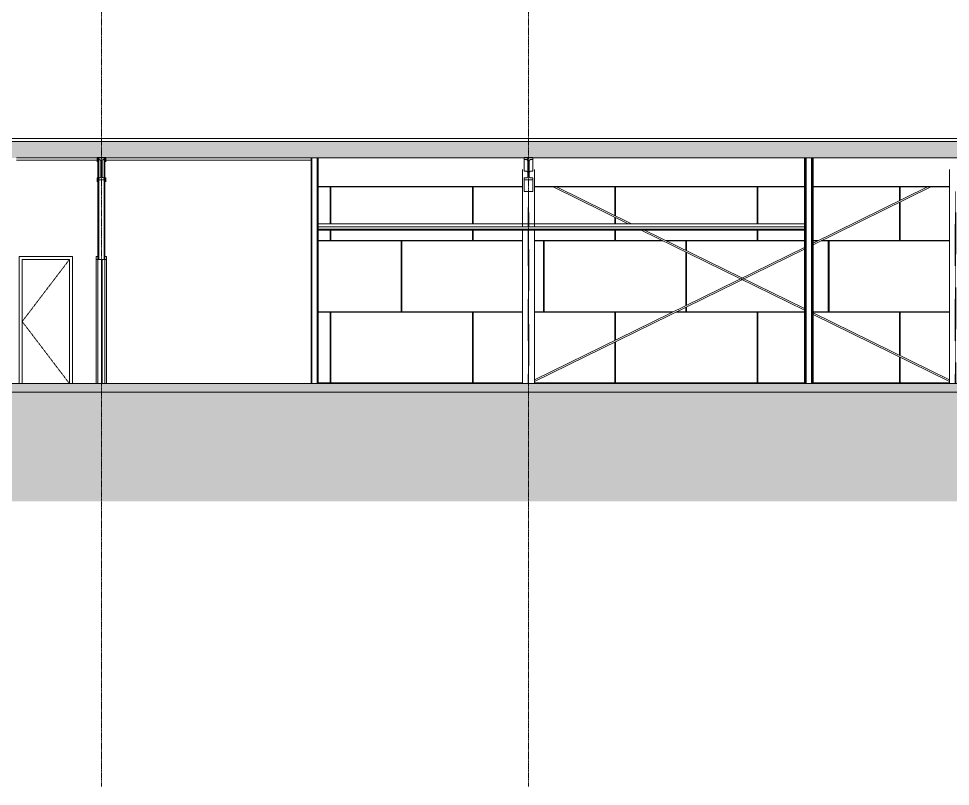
# Model space of a CAD drawing. Header units: inches. Extents: x -23565 to -21, y -324 to 853.
# Drawn here: x -17719 to -17087, y -273 to 247 of the extents above; entities that cross this region are included whole.
import ezdxf

# ---------------------------------------------------------------- set-up
doc = ezdxf.new("R2010")
doc.units = ezdxf.units.IN
doc.header["$MEASUREMENT"] = 0
for name, pattern in [('Dash 1_16_', [0.125, 0.0625, -0.0625]), ('Grid Line 1_2_', [0.875, 0.5, -0.125, 0.125, -0.125]), ('Hidden 1_8_', [0.1875, 0.125, -0.0625])]:
    doc.linetypes.add(name, pattern=pattern)
for name, color, linetype, lineweight in [('A-CLNG', 13, 'Continuous', 13), ('A-CLNG-PATT', 13, 'Continuous', 25), ('A-DOOR', 31, 'Continuous', 13), ('A-DOOR-FRAM', 31, 'Continuous', 9), ('A-FLOR', 192, 'Continuous', 13), ('A-FLOR-LEVL', 51, 'Continuous', 9), ('A-FLOR-PATT', 8, 'Continuous', 25), ('A-ROOF', 132, 'Continuous', 13), ('A-WALL', 113, 'Continuous', 13), ('A-WALL-PATT', 111, 'Continuous', 25), ('C-TOPO', 7, 'Continuous', 13), ('I-WALL', 2, 'Continuous', 13), ('S-BEAM', 12, 'Continuous', 13), ('S-COLS', 52, 'Continuous', 13), ('S-GRID', 1, 'Continuous', 9)]:
    doc.layers.add(name, color=color, linetype=linetype, lineweight=lineweight)
pattern_1 = [(0, (-33539.073, 67.247), (61.44, 15.36), [2.534, -43.546, 2.534, -43.546, -245.76]), (0, (-33539.073, 67.247), (61.44, 15.36), [-92.16, 2.534, -89.626, 2.534, -43.546, -107.52]), (0, (-33539.073, 67.247), (61.44, 15.36), [-230.4, 2.534, -28.186, 2.534, -74.266]), (120, (-33516.033, 74.927), (-44.02215, 45.528601), [2.534, -43.546, 2.534, -43.546, -245.76]), (120, (-33516.033, 74.927), (-44.02215, 45.528601), [-92.16, 2.534, -89.626, 2.534, -43.546, -107.52]), (120, (-33516.033, 74.927), (-44.02215, 45.528601), [-230.4, 2.534, -28.186, 2.534, -74.266]), (240, (-33508.353, 105.647), (-17.41785, -60.888601), [2.534, -43.546, 2.534, -43.546, -245.76]), (240, (-33508.353, 105.647), (-17.41785, -60.888601), [-92.16, 2.534, -89.626, 2.534, -43.546, -107.52]), (240, (-33508.353, 105.647), (-17.41785, -60.888601), [-230.4, 2.534, -28.186, 2.534, -74.266])]

# ---------------------------------------------------------------- blocks, each defined once
blk = doc.blocks.new('Struct_Xcel_Sports Complex_rvt-2-Building Section - East_West looking South _ Fitness Center')
at = {"layer": 'A-FLOR-PATT', "lineweight": 9}
h = blk.add_hatch(dxfattribs=at)
h.set_pattern_fill('FP_37', color=256, style=0, pattern_type=2)
h.set_pattern_definition([(50, (-33539.073, 67.247), (55.0854, -4.81984), [5.76, -63.36]), (355, (-33539.073, 67.247), (-10.6557, 57.76853), [4.608, -50.688]), (100.451, (-33534.483, 66.846), (44.42947, 52.94866), [4.895, -53.848]), (46.184, (-33539.07, 82.61), (81.96444, -12.71212), [8.64, -95.04]), (96.636, (-33532.24, 81.55), (71.7815, 74.8124), [7.343, -80.772]), (351.184, (-33539.07, 82.61), (71.78195, 74.81243), [6.912, -76.032]), (21, (-33531.393, 78.767), (45.84207, -30.92146), [5.76, -63.36]), (326, (-33531.393, 78.767), (18.68706, 55.69148), [4.608, -50.688]), (71.451, (-33527.573, 76.19), (64.5289, 24.7701), [4.895, -53.848]), (37.5, (-33539.073, 67.247), (0.933895, 25.566816), [2.534, -47.539, 2.534, -48.922, -50.88]), (37.5, (-33539.073, 67.247), (0.933895, 25.566816), [-101.53, 2.534, -48.346]), (7.5, (-33539.073, 67.247), (20.20404, 30.2913), [2.534, -26.803, 2.534, -46.387, -19.392]), (7.5, (-33539.073, 67.247), (20.20404, 30.2913), [-78.259, 2.534, -16.858]), (327.5, (-33556.2, 67.247), (40.997785, -1.732403), [2.534, -16.666, 2.534, -57.37, -79.488]), (327.5, (-33556.2, 67.247), (40.997785, -1.732403), [-79.104, 2.534, -76.954]), (317.5, (-33563.88, 67.247), (44.78888, 7.68784), [2.534, -22.426, 2.534, -37.248, -56.448]), (317.5, (-33563.88, 67.247), (44.78888, 7.68784), [-64.742, 2.534, -53.914])])
h.paths.add_polyline_path([(-25189.87, -6.32), (-25174.52, -6), (-22066.14, -6), (-22066.14, 0), (-25174.52, 0), (-25189.87, -0.32), (-25287.67, -0.32), (-25303.02, 0), (-26272.89, 0), (-26272.89, -6), (-25303.02, -6), (-25287.67, -6.32), (-25241, -6.32)], flags=0)
at = {"layer": 'A-FLOR', "color": 7}
for p, q in [((-24228.15, 0), (-25174.52, 0)), ((-25174.52, -6), (-22066.14, -6))]:
    blk.add_line(p, q, dxfattribs=at)
blk = doc.blocks.new('W-Wide Flange-Column - B2_E-V16-Building Section - East_West looking South _ Fitness Center')
at = {"layer": 'S-COLS', "color": 8, "lineweight": 9}
for p, q in [((-24826.89, 144.99), (-24826.89, 106.25)), ((-24818.89, 144.99), (-24818.89, 106.25)), ((-24826.89, 104), (-24826.89, 0)), ((-24818.89, 104), (-24818.89, 0))]:
    blk.add_line(p, q, dxfattribs=at)
at = {"layer": 'S-COLS', "color": 8, "linetype": 'Hidden 1_8_', "lineweight": 9}
for p, q in [((-24823.05, 106.25), (-24823.05, 130.21)), ((-24822.73, 130.21), (-24822.73, 106.25)), ((-24823.05, 0), (-24823.05, 104)), ((-24822.73, 104), (-24822.73, 0))]:
    blk.add_line(p, q, dxfattribs=at)
blk = doc.blocks.new('W-Wide Flange - 1_-3_ deep-V24-Building Section - East_West looking South _ Fitness Center')
at = {"layer": 'S-BEAM', "lineweight": 9}
h = blk.add_hatch(dxfattribs=at)
h.set_pattern_fill('FP_12', color=8, style=0, pattern_type=2)
h.set_pattern_definition([(45, (-33539.073, 67.247), (-19.00703, 19.00703), []), (45, (-33539.073, 96.047), (-19.00703, 19.00703), [])])
h.paths.add_polyline_path([(-24825.89, 138.1), (-24819.89, 138.1), (-24819.89, 139.46), (-24821.82, 139.48), (-24822.18, 139.65), (-24822.43, 139.96), (-24822.52, 140.35), (-24822.49, 151.06), (-24822.32, 151.41), (-24822.01, 151.66), (-24821.63, 151.75), (-24819.89, 151.75), (-24819.89, 153.11), (-24825.89, 153.11), (-24825.89, 151.75), (-24823.96, 151.73), (-24823.6, 151.55), (-24823.35, 151.24), (-24823.27, 150.86), (-24823.29, 140.15), (-24823.46, 139.79), (-24823.77, 139.55), (-24824.16, 139.46), (-24825.89, 139.46)], flags=0)
at = {"layer": 'S-BEAM', "color": 7}
for p, q in [((-24819.89, 153.11), (-24825.89, 153.11)), ((-24825.89, 153.11), (-24825.89, 151.75)), ((-24825.89, 151.75), (-24824.16, 151.75)), ((-24821.63, 151.75), (-24819.89, 151.75)), ((-24819.89, 151.75), (-24819.89, 153.11)), ((-24823.27, 150.86), (-24823.27, 140.35)), ((-24822.52, 140.35), (-24822.52, 150.86)), ((-24824.16, 139.46), (-24825.89, 139.46)), ((-24825.89, 139.46), (-24825.89, 138.1)), ((-24819.89, 139.46), (-24821.63, 139.46)), ((-24819.89, 138.1), (-24819.89, 139.46)), ((-24825.89, 138.1), (-24819.89, 138.1))]:
    blk.add_line(p, q, dxfattribs=at)
at = {"layer": 'S-BEAM', "color": 8, "lineweight": 9}
for p, q in [((-24825.89, 143.84), (-24825.89, 151.75)), ((-24819.89, 143.84), (-24819.89, 151.75)), ((-24824.16, 143.84), (-24825.89, 143.84)), ((-24819.89, 143.84), (-24821.63, 143.84)), ((-24825.89, 130.21), (-24825.89, 138.1)), ((-24819.89, 130.21), (-24819.89, 138.1)), ((-24819.89, 130.21), (-24825.89, 130.21))]:
    blk.add_line(p, q, dxfattribs=at)
at = {"layer": 'S-BEAM', "color": 7, "flags": 128}
for points in [[(-24824.16, 151.75), (-24823.96, 151.73), (-24823.77, 151.66), (-24823.6, 151.55), (-24823.46, 151.41), (-24823.35, 151.24), (-24823.29, 151.06), (-24823.27, 150.86)], [(-24822.52, 150.86), (-24822.49, 151.06), (-24822.43, 151.24), (-24822.32, 151.41), (-24822.18, 151.55), (-24822.01, 151.66), (-24821.82, 151.73), (-24821.63, 151.75)], [(-24823.27, 140.35), (-24823.29, 140.15), (-24823.35, 139.96), (-24823.46, 139.79), (-24823.6, 139.65), (-24823.77, 139.55), (-24823.96, 139.48), (-24824.16, 139.46)], [(-24821.63, 139.46), (-24821.82, 139.48), (-24822.01, 139.55), (-24822.18, 139.65), (-24822.32, 139.79), (-24822.43, 139.96), (-24822.49, 140.15), (-24822.52, 140.35)]]:
    blk.add_lwpolyline(points, dxfattribs=at)
at = {"layer": 'S-BEAM', "color": 8, "lineweight": 9}
for centre, major_axis, start_param, end_param in [((-24824.16, 142.95), (-0.89, 0), 3.141593, 4.712389), ((-24821.63, 142.95), (0.89, 0), 1.570796, 3.141593)]:
    blk.add_ellipse(centre, major_axis=major_axis, ratio=0.999133, start_param=start_param, end_param=end_param, dxfattribs=at)
blk = doc.blocks.new('W-Wide Flange - 1_-3_ deep-V25-Building Section - East_West looking South _ Fitness Center')
at = {"layer": 'S-BEAM', "color": 7}
for p, q in [((-25109.39, 153.11), (-25115.39, 153.11)), ((-25115.39, 153.11), (-25115.39, 151.75)), ((-25115.39, 151.75), (-25113.66, 151.75)), ((-25111.13, 151.75), (-25109.39, 151.75)), ((-25109.39, 151.75), (-25109.39, 153.11)), ((-25112.77, 150.86), (-25112.77, 140.35)), ((-25112.02, 140.35), (-25112.02, 150.86)), ((-25113.66, 139.46), (-25115.39, 139.46)), ((-25115.39, 139.46), (-25115.39, 138.1)), ((-25109.39, 139.46), (-25111.13, 139.46)), ((-25109.39, 138.1), (-25109.39, 139.46)), ((-25115.39, 138.1), (-25109.39, 138.1))]:
    blk.add_line(p, q, dxfattribs=at)
at = {"layer": 'S-BEAM', "color": 8, "lineweight": 9}
for p, q in [((-25115.39, 150.32), (-25115.39, 151.75)), ((-25109.39, 150.32), (-25109.39, 151.75)), ((-25115.39, 136.67), (-25115.39, 138.1)), ((-25109.39, 136.67), (-25109.39, 138.1))]:
    blk.add_line(p, q, dxfattribs=at)
at = {"layer": 'S-BEAM', "color": 7, "flags": 128}
for points in [[(-25113.66, 151.75), (-25113.46, 151.73), (-25113.27, 151.66), (-25113.1, 151.55), (-25112.96, 151.41), (-25112.85, 151.24), (-25112.79, 151.06), (-25112.77, 150.86)], [(-25112.02, 150.86), (-25111.99, 151.06), (-25111.93, 151.24), (-25111.82, 151.41), (-25111.68, 151.55), (-25111.51, 151.66), (-25111.32, 151.73), (-25111.13, 151.75)], [(-25112.77, 140.35), (-25112.79, 140.15), (-25112.85, 139.96), (-25112.96, 139.79), (-25113.1, 139.65), (-25113.27, 139.55), (-25113.46, 139.48), (-25113.66, 139.46)], [(-25111.13, 139.46), (-25111.32, 139.48), (-25111.51, 139.55), (-25111.68, 139.65), (-25111.82, 139.79), (-25111.93, 139.96), (-25111.99, 140.15), (-25112.02, 140.35)]]:
    blk.add_lwpolyline(points, dxfattribs=at)
blk = doc.blocks.new('Single-Flush - 32_ x 84_-1272610-Building Section - East_West looking South _ Fitness Center')
at = {"layer": 'A-DOOR', "color": 8, "linetype": 'Dash 1_16_', "lineweight": 9}
for p in [(-25134.14, 84), (-25134.14, 0)]:
    blk.add_line(p, (-25166.14, 42), dxfattribs=at)
at = {"layer": 'A-DOOR-FRAM', "color": 8}
for p, q in [((-25168.14, 86), (-25168.14, 0)), ((-25132.14, 86), (-25168.14, 86)), ((-25166.14, 0), (-25166.14, 84)), ((-25166.14, 84), (-25134.14, 84)), ((-25134.14, 84), (-25134.14, 0)), ((-25132.14, 0), (-25132.14, 86))]:
    blk.add_line(p, q, dxfattribs=at)
blk = doc.blocks.new('Single-Flush - 32_ x 84_-460923-Building Section - East_West looking South _ Fitness Center')
at = {"layer": 'A-DOOR', "color": 7}
for p, q in [((-25112.02, 84), (-25112.02, 0)), ((-25110.02, 84), (-25112.02, 84)), ((-25110.02, 0), (-25110.02, 84)), ((-25112.02, 0), (-25110.02, 0))]:
    blk.add_line(p, q, dxfattribs=at)
at = {"layer": 'A-DOOR-FRAM', "color": 7, "lineweight": 13}
for p, q in [((-25115.89, 86), (-25115.89, 84)), ((-25114.89, 86), (-25115.89, 86)), ((-25115.89, 84), (-25114.89, 84)), ((-25114.89, 84), (-25114.89, 86)), ((-25109.02, 86), (-25110.02, 86)), ((-25110.02, 86), (-25110.02, 84)), ((-25110.02, 84), (-25109.02, 84)), ((-25109.02, 84), (-25109.02, 86))]:
    blk.add_line(p, q, dxfattribs=at)
at = {"layer": 'A-DOOR-FRAM', "color": 8}
for p, q in [((-25115.89, 0), (-25115.89, 84)), ((-25114.89, 84), (-25114.89, 0)), ((-25109.02, 84), (-25109.02, 0))]:
    blk.add_line(p, q, dxfattribs=at)
blk = doc.blocks.new('W-Wide Flange-Column - B2_E-1389165-Building Section - East_West looking South _ Fitness Center')
at = {"layer": 'S-COLS', "color": 8, "lineweight": 9}
for p, q in [((-23089.89, 144.99), (-23089.89, 0)), ((-23081.89, 144.99), (-23081.89, 0))]:
    blk.add_line(p, q, dxfattribs=at)
at = {"layer": 'S-COLS', "color": 8, "linetype": 'Hidden 1_8_', "lineweight": 9}
for p, q in [((-23086.05, 0), (-23086.05, 130.21)), ((-23085.73, 130.21), (-23085.73, 0))]:
    blk.add_line(p, q, dxfattribs=at)
blk = doc.blocks.new('W-Wide Flange - W12X19-1732174-Building Section - East_West looking South _ Fitness Center')
at = {"layer": 'S-BEAM', "color": 8, "lineweight": 9}
for p, q in [((-24965.45, 133.58), (-24826.89, 133.58)), ((-24965.45, 133.23), (-24826.89, 133.23)), ((-24818.89, 133.58), (-24635.89, 133.58)), ((-24818.89, 133.23), (-24635.89, 133.23)), ((-24629.89, 133.58), (-24537.39, 133.58)), ((-24629.89, 133.23), (-24537.39, 133.23))]:
    blk.add_line(p, q, dxfattribs=at)
blk = doc.blocks.new('Round Bar - 1_-1264636-Building Section - East_West looking South _ Fitness Center')
at = {"layer": 'S-BEAM', "color": 8, "lineweight": 9}
for p, q in [((-24629.89, 94.1), (-24550.1, 133.23)), ((-24552.38, 133.23), (-24629.89, 95.21)), ((-24635.89, 92.27), (-24818.89, 2.52)), ((-24818.89, 1.41), (-24635.89, 91.16))]:
    blk.add_line(p, q, dxfattribs=at)
blk = doc.blocks.new('Round Bar - 1_-1264677-Building Section - East_West looking South _ Fitness Center')
at = {"layer": 'S-BEAM', "color": 8, "lineweight": 9}
for p, q in [((-24806.15, 133.23), (-24755.22, 108.25)), ((-24752.95, 108.25), (-24803.88, 133.23)), ((-24746.56, 104), (-24635.89, 49.73)), ((-24635.89, 50.84), (-24744.29, 104)), ((-24537.39, 2.53), (-24629.89, 47.9)), ((-24629.89, 46.78), (-24537.39, 1.42))]:
    blk.add_line(p, q, dxfattribs=at)

msp = doc.modelspace()

# ---------------------------------------------------------------- hatches: boundary and pattern name
at = {"layer": 'A-CLNG-PATT', "lineweight": 9}
h = msp.add_hatch(dxfattribs=at)
h.set_pattern_fill('FP_20', color=8, style=0, pattern_type=2)
h.set_pattern_definition([(161.57, (-33538.113, 68.207), (-7.6802237, -0.0009796), [0, -54.643, 6.067, 0]), (18.43, (-33540.033, 68.207), (-7.6802237, 0.0009796), [0, -54.643, 6.067, 0]), (108.43, (-33538.113, 68.207), (3.8382953, -19.20136532), [18.211, -42.499]), (71.57, (-33540.033, 68.207), (3.8382953, 19.20136532), [18.211, -42.499])])
h.paths.add_polyline_path([(-18822.42795, 152.92201), (-15349.42795, 152.92201), (-15349.42795, 164.05666), (-18822.42795, 164.05666), (-18822.42795, 154.604)], flags=0)
at = {"layer": 'A-WALL-PATT', "lineweight": 9}
h = msp.add_hatch(dxfattribs=at)
h.set_pattern_fill('FP_13', color=8, style=0, pattern_type=2)
h.set_pattern_definition(pattern_1)
h.paths.add_polyline_path([(-17520.24045, 0), (-17520.24045, 152.92201), (-17520.86545, 152.92201), (-17520.86545, 0)], flags=0)
h = msp.add_hatch(dxfattribs=at)
h.set_pattern_fill('FP_13', color=8, style=0, pattern_type=2)
h.set_pattern_definition(pattern_1)
h.paths.add_polyline_path([(-17515.99045, 0), (-17515.99045, 152.92201), (-17516.61545, 152.92201), (-17516.61545, 0)], flags=0)
h = msp.add_hatch(dxfattribs=at)
h.set_pattern_fill('FP_13', color=8, style=0, pattern_type=2)
h.set_pattern_definition(pattern_1)
h.paths.add_polyline_path([(-17180.42795, 0), (-17180.42795, 152.92201), (-17181.05295, 152.92201), (-17181.05295, 0)], flags=0)
h = msp.add_hatch(dxfattribs=at)
h.set_pattern_fill('FP_23', color=8, style=0, pattern_type=2)
h.set_pattern_definition([(90, (-31741.85, 241.5), (-193, -193), [48, -145]), (180, (-31741.85, 241.5), (-2e-14, -193), [96, -97]), (270, (-31837.85, 289.5), (-193, -193), [48, -145]), (180, (-31741.85, 289.5), (-2e-14, -193), [96, -97]), (270, (-31838.35, 289.5), (-193, -193), [48, -145]), (180, (-31838.35, 289.5), (-2e-14, -193), [96, -97]), (90, (-31934.35, 241.5), (-193, -193), [48, -145]), (180, (-31838.35, 241.5), (-2e-14, -193), [96, -97]), (90, (-31789.6, 289.75), (-193, -193), [48, -145]), (180, (-31741.48, 289.75), (-2e-14, -193), [48.125, -144.875]), (180, (-31741.48, 337.75), (-2e-14, -193), [48.125, -144.875]), (90, (-31886.1, 289.75), (-193, -193), [48, -145]), (180, (-31790.1, 289.75), (-2e-14, -193), [96, -97]), (270, (-31790.1, 337.75), (-193, -193), [48, -145]), (180, (-31790.1, 337.75), (-2e-14, -193), [96, -97]), (180, (-31886.6, 289.75), (-2e-14, -193), [48, -145]), (270, (-31886.6, 337.75), (-193, -193), [48, -145]), (180, (-31886.6, 337.75), (-2e-14, -193), [48, -145]), (90, (-31741.85, 338), (-193, -193), [48, -145]), (180, (-31741.85, 338), (-2e-14, -193), [96, -97]), (270, (-31837.85, 386), (-193, -193), [48, -145]), (180, (-31741.85, 386), (-2e-14, -193), [96, -97]), (270, (-31838.35, 386), (-193, -193), [48, -145]), (180, (-31838.35, 386), (-2e-14, -193), [96, -97]), (90, (-31934.35, 338), (-193, -193), [48, -145]), (180, (-31838.35, 338), (-2e-14, -193), [96, -97]), (90, (-31789.6, 386.25), (-193, -193), [48, -145]), (180, (-31741.48, 386.25), (-2e-14, -193), [48.125, -144.875]), (180, (-31741.48, 434.25), (-2e-14, -193), [48.125, -144.875]), (90, (-31886.1, 386.25), (-193, -193), [48, -145]), (180, (-31790.1, 386.25), (-2e-14, -193), [96, -97]), (270, (-31790.1, 434.25), (-193, -193), [48, -145]), (180, (-31790.1, 434.25), (-2e-14, -193), [96, -97]), (180, (-31886.6, 386.25), (-2e-14, -193), [48, -145]), (270, (-31886.6, 434.25), (-193, -193), [48, -145]), (180, (-31886.6, 434.25), (-2e-14, -193), [48, -145])])
h.paths.add_polyline_path([(-17515.99045, 0), (-17377.42795, 0), (-17377.42795, 104), (-17515.99045, 104), (-17515.99045, 76.46)], flags=0)
h.paths.add_polyline_path([(-17180.42795, 0), (-17087.92795, 0), (-17087.92795, 1.41977), (-17180.42795, 46.76105), (-17180.42795, 37.388)], flags=0)
h.paths.add_polyline_path([(-17186.42795, 0), (-17186.42795, 49.72663), (-17228.68479, 70.43179), (-17369.42795, 1.32044), (-17369.42795, 0), (-17216.20935, 0)], flags=0)
h.paths.add_polyline_path([(-16798.42795, 0), (-16798.42795, 133.22708), (-17079.92795, 133.22708), (-17079.92795, 0), (-16808.94095, 0)], flags=0)
h.paths.add_polyline_path([(-17369.42795, 2.52162), (-17229.82001, 71.00717), (-17297.09398, 104), (-17369.42795, 104), (-17369.42795, 2.60867)], flags=0)
h.paths.add_polyline_path([(-17087.92795, 2.53356), (-17087.92795, 133.22708), (-17100.64217, 133.22708), (-17180.42795, 94.09815), (-17180.42795, 47.89786), (-17089.28686, 3.2)], flags=0)
h.paths.add_polyline_path([(-17186.42795, 50.84041), (-17186.42795, 91.1556), (-17227.53026, 70.998), (-17194.9612, 55.02533)], flags=0)
h.paths.add_polyline_path([(-17228.66579, 71.5549), (-17186.42795, 92.26938), (-17186.42795, 104), (-17294.82292, 104), (-17228.70882, 71.576)], flags=0)
h.paths.add_polyline_path([(-17180.42795, 95.21193), (-17102.91323, 133.22708), (-17180.42795, 133.22708), (-17180.42795, 95.996)], flags=0)
h.paths.add_polyline_path([(-17265.1467, 108.25), (-17186.42795, 108.25), (-17186.42795, 133.22708), (-17354.41835, 133.22708), (-17303.48887, 108.25), (-17282.69307, 108.25)], flags=0)
h.paths.add_polyline_path([(-17377.42795, 108.25), (-17377.42795, 133.22708), (-17515.99045, 133.22708), (-17515.99045, 108.25), (-17440.61045, 108.25)], flags=0)
h.paths.add_polyline_path([(-17369.42795, 108.25), (-17305.75993, 108.25), (-17356.68941, 133.22708), (-17369.42795, 133.22708), (-17369.42795, 115.532)], flags=0)
at = {"layer": 'C-TOPO', "lineweight": 9}
h = msp.add_hatch(dxfattribs=at)
h.set_pattern_fill('FP_14', color=8, style=0, pattern_type=2)
h.set_pattern_definition([(0, (-33539.073, 67.247), (48, 48), [48, -48]), (0, (-33539.073, 85.247), (48, 48), [48, -48]), (0, (-33539.073, 103.247), (48, 48), [48, -48]), (90, (-33533.073, 109.247), (-48, 48), [48, -48]), (90, (-33515.073, 109.247), (-48, 48), [48, -48]), (90, (-33497.073, 109.247), (-48, 48), [48, -48])])
h.paths.add_polyline_path([(-18914.50595, -79.828), (-14608.67795, -79.828), (-14608.67795, -48), (-14621.67795, -48), (-14621.67795, -36), (-14616.67795, -36), (-14616.67795, -6), (-17725.05295, -6), (-17740.90988, -6.33035), (-17838.20273, -6.3198), (-17857.67795, -6), (-17857.67795, -12), (-17938.80295, -12), (-17938.80295, -6), (-18206.05295, -6), (-18206.05295, -12), (-18287.80295, -12), (-18287.80295, -6), (-18823.42795, -6), (-18823.42795, -36), (-18820.42795, -36), (-18820.42795, -48), (-18838.42795, -48), (-18838.42795, -36), (-18837.42795, -35.97606), (-18837.42795, 0), (-18914.50595, 0), (-18914.50595, -6.95548)], flags=0)
h.paths.add_polyline_path([(-17838.20273, -0.3198), (-17740.40317, -0.3198), (-17725.36545, 0), (-17853.49045, -0.0013)], flags=0)

# ---------------------------------------------------------------- linework, layer by layer
at = {"layer": 'A-CLNG', "color": 7}
for p, q in [((-15357.92795, 164.05666), (-18822.42795, 164.05666)), ((-17720.49045, 152.92201), (-17665.42795, 152.92201)), ((-17660.55295, 152.92201), (-17520.86545, 152.92201)), ((-17515.99045, 152.92201), (-17186.42795, 152.92201)), ((-17180.42795, 152.92201), (-16796.80295, 152.92201)), ((-17186.42795, 106.25), (-17515.99045, 106.25)), ((-17186.42795, 104.625), (-17515.99045, 104.625)), ((-17515.99045, 104), (-17186.42795, 104))]:
    msp.add_line(p, q, dxfattribs=at)
at = {"layer": 'A-CLNG', "color": 8, "lineweight": 9}
msp.add_line((-17515.99045, 108.25), (-17186.42795, 108.25), dxfattribs=at)
at = {"layer": 'A-FLOR-LEVL', "linetype": 'Grid Line 1_2_'}
msp.add_line((-19107.86138, 0), (-13619.10115, 0), dxfattribs=at)
at = {"layer": 'A-ROOF', "color": 7}
for p, q in [((-15361.67795, 166.1209), (-18823.17795, 166.1209)), ((-18822.42795, 164.11916), (-15361.67795, 164.11916))]:
    msp.add_line(p, q, dxfattribs=at)
at = {"layer": 'A-WALL', "color": 7}
for p, q in [((-17660.55295, 152.92201), (-17665.42795, 152.92201)), ((-17664.80295, 152.92201), (-17664.80295, 84)), ((-17661.17795, 152.92201), (-17661.17795, 84)), ((-17515.99045, 152.92201), (-17520.86545, 152.92201)), ((-17520.24045, 0), (-17520.24045, 152.92201)), ((-17516.61545, 0), (-17516.61545, 152.92201)), ((-17180.42795, 152.92201), (-17186.42795, 152.92201)), ((-17185.80295, 0), (-17185.80295, 152.92201)), ((-17185.17795, 0), (-17185.17795, 152.92201)), ((-17181.67795, 0), (-17181.67795, 152.92201)), ((-17181.05295, 0), (-17181.05295, 152.92201))]:
    msp.add_line(p, q, dxfattribs=at)
at = {"layer": 'I-WALL', "color": 7}
for p, q in [((-17665.42795, 152.92201), (-17665.42795, 84)), ((-17660.55295, 84), (-17660.55295, 152.92201)), ((-17520.86545, 152.92201), (-17520.86545, 0)), ((-17515.99045, 0), (-17515.99045, 152.92201)), ((-17186.42795, 152.92201), (-17186.42795, 0)), ((-17180.42795, 0), (-17180.42795, 152.92201)), ((-17665.42795, 84), (-17660.55295, 84)), ((-17520.86545, 0), (-17515.99045, 0)), ((-17186.42795, 0), (-17180.42795, 0))]:
    msp.add_line(p, q, dxfattribs=at)
at = {"layer": 'I-WALL', "color": 8, "lineweight": 9}
for p, q in [((-17665.92795, 151.49295), (-17720.49045, 151.49295)), ((-17520.86545, 151.49295), (-17659.92795, 151.49295)), ((-17665.42795, 0), (-17665.42795, 84)), ((-17662.99045, 84), (-17662.99045, 0))]:
    msp.add_line(p, q, dxfattribs=at)
at = {"layer": 'S-GRID', "linetype": 'Grid Line 1_2_'}
for p, q in [((-17662.92795, -273.16081), (-17662.92795, 671.89181)), ((-17662.92795, -273.16081), (-17662.92795, 671.89181)), ((-17373.42795, -273.16081), (-17373.42795, 671.89181)), ((-17373.42795, -273.16081), (-17373.42795, 671.89181))]:
    msp.add_line(p, q, dxfattribs=at)

# ---------------------------------------------------------------- block references
at = {"color": 250, "lineweight": 5}
msp.add_blockref('Struct_Xcel_Sports Complex_rvt-2-Building Section - East_West looking South _ Fitness Center', (7449.46227, 0), dxfattribs=at)
at = {"layer": 'A-DOOR', "color": 8, "lineweight": 9}
for name in ['Single-Flush - 32_ x 84_-1272610-Building Section - East_West looking South _ Fitness Center', 'Single-Flush - 32_ x 84_-460923-Building Section - East_West looking South _ Fitness Center']:
    msp.add_blockref(name, (7449.46227, 0), dxfattribs=at)
at = {"layer": 'S-BEAM', "color": 8, "lineweight": 9}
for name in ['W-Wide Flange - 1_-3_ deep-V25-Building Section - East_West looking South _ Fitness Center', 'W-Wide Flange - 1_-3_ deep-V24-Building Section - East_West looking South _ Fitness Center', 'W-Wide Flange - W12X19-1732174-Building Section - East_West looking South _ Fitness Center', 'Round Bar - 1_-1264636-Building Section - East_West looking South _ Fitness Center', 'Round Bar - 1_-1264677-Building Section - East_West looking South _ Fitness Center']:
    msp.add_blockref(name, (7449.46227, 0), dxfattribs=at)
at = {"layer": 'S-COLS', "color": 8, "lineweight": 9}
for name, p in [('W-Wide Flange-Column - B2_E-V16-Building Section - East_West looking South _ Fitness Center', (7449.46227, 0)), ('W-Wide Flange-Column - B2_E-1389165-Building Section - East_West looking South _ Fitness Center', (6001.96227, 0))]:
    msp.add_blockref(name, p, dxfattribs=at)

doc.saveas('drawing.dxf')
